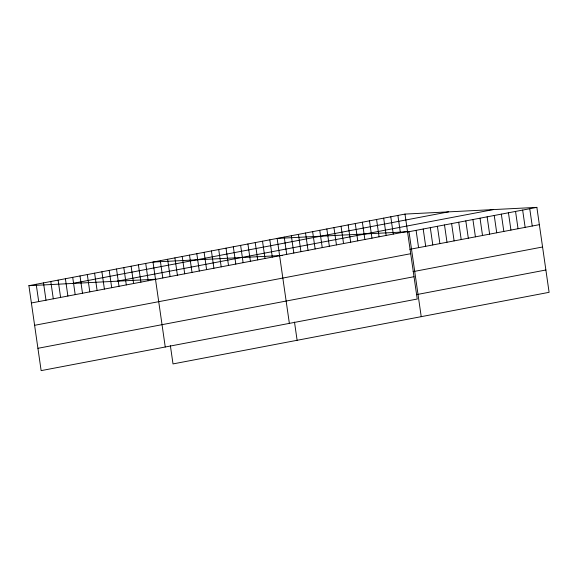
<?xml version="1.0" encoding="UTF-8"?>
<svg xmlns="http://www.w3.org/2000/svg" width="578" height="578" viewBox="0 0 578 578"><rect width="100%" height="100%" fill="white"/><g stroke="black" fill="none" stroke-linecap="round" stroke-linejoin="round"><path stroke-width="0.87" d="M404.99 214.084L417.237 299.036L41.139 370.628L28.9 285.676L404.99 214.084L536.861 207.372L549.1 292.324L173.01 363.916L170.387 345.723M72.416 283.458L448.506 211.866M117.247 281.175L493.345 209.583M31.393 302.98L407.49 231.388M407.36 232.016L536.861 207.372M409.86 249.32L539.353 224.669M34.608 325.306L410.705 253.713M413.075 271.646L542.569 246.994M37.924 348.303L414.021 276.71M416.391 294.65L545.885 269.998M282.454 255.462L153.011 262.051L165.25 347.002M28.9 285.676L155.93 279.21M529.751 208.723L532.244 226.027M522.649 210.074L525.142 227.378M515.547 211.425L518.04 228.729M508.445 212.776L510.938 230.08M501.336 214.127L503.828 231.431M494.233 215.486L496.726 232.782M487.131 216.837L489.624 234.141M480.029 218.188L482.522 235.492M472.92 219.539L475.412 236.843M465.817 220.89L468.31 238.194M458.715 222.241L461.208 239.545M451.613 223.599L454.106 240.896M444.504 224.95L446.996 242.254M437.401 226.301L439.894 243.605M430.299 227.653L432.792 244.956M423.197 229.004L425.69 246.307M416.088 230.355L418.58 247.659M421.225 316.665L408.986 231.713L277.122 238.425L289.361 323.377M397.888 215.435L400.381 232.739M390.786 216.786L393.278 234.09M383.684 218.137L386.176 235.441M376.574 219.496L379.074 236.792M369.472 220.847L371.965 238.15M362.37 222.198L364.863 239.502M355.268 223.549L357.76 240.853M348.158 224.9L350.658 242.204M341.056 226.251L343.549 243.555M333.954 227.609L336.447 244.906M326.852 228.96L329.344 246.264M319.742 230.311L322.242 247.615M312.64 231.662L315.133 248.966M305.538 233.013L308.031 250.317M298.436 234.365L300.928 251.668M291.326 235.723L293.826 253.019M284.224 237.074L286.717 254.378M294.498 322.098L297.114 340.29M269.818 239.812L272.317 257.116M262.52 241.207L265.013 258.503M255.223 242.594L257.716 259.898M247.919 243.981L250.411 261.285M240.621 245.375L243.114 262.672M233.317 246.763L235.81 264.067M226.02 248.15L228.512 265.454M218.715 249.544L221.208 266.848M211.418 250.931L213.911 268.235M204.113 252.319L206.606 269.623M196.816 253.713L199.309 271.017M189.512 255.1L192.004 272.404M182.214 256.495L184.707 273.791M174.91 257.882L177.403 275.186M167.613 259.269L170.105 276.573M160.308 260.664L162.808 277.96M145.714 263.438L148.206 280.742M138.409 264.832L140.902 282.129M131.112 266.22L133.605 283.523M123.808 267.607L126.3 284.911M116.51 269.001L119.003 286.298M109.206 270.388L111.698 287.692M101.909 271.776L104.401 289.079M94.604 273.17L97.097 290.467M87.307 274.557L89.8 291.861M80.002 275.944L82.495 293.248M72.705 277.339L75.198 294.636M65.401 278.726L67.893 296.03M58.103 280.113L60.596 297.417M50.799 281.508L53.292 298.812M43.502 282.895L45.994 300.199M36.197 284.282L38.697 301.586"/></g></svg>
